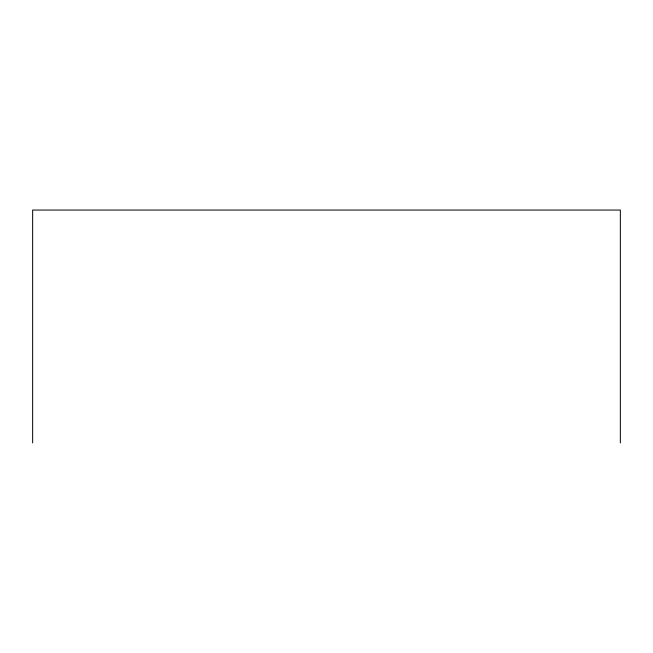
<?xml version="1.0" encoding="UTF-8"?>
<svg xmlns="http://www.w3.org/2000/svg" width="653" height="653" viewBox="0 0 653 653"><rect width="100%" height="100%" fill="white"/><g stroke="black" fill="none" stroke-linecap="round" stroke-linejoin="round"><path stroke-width="0.98" d="M620.35 442.946L620.35 210.054L32.65 210.054L32.65 442.946"/></g></svg>
